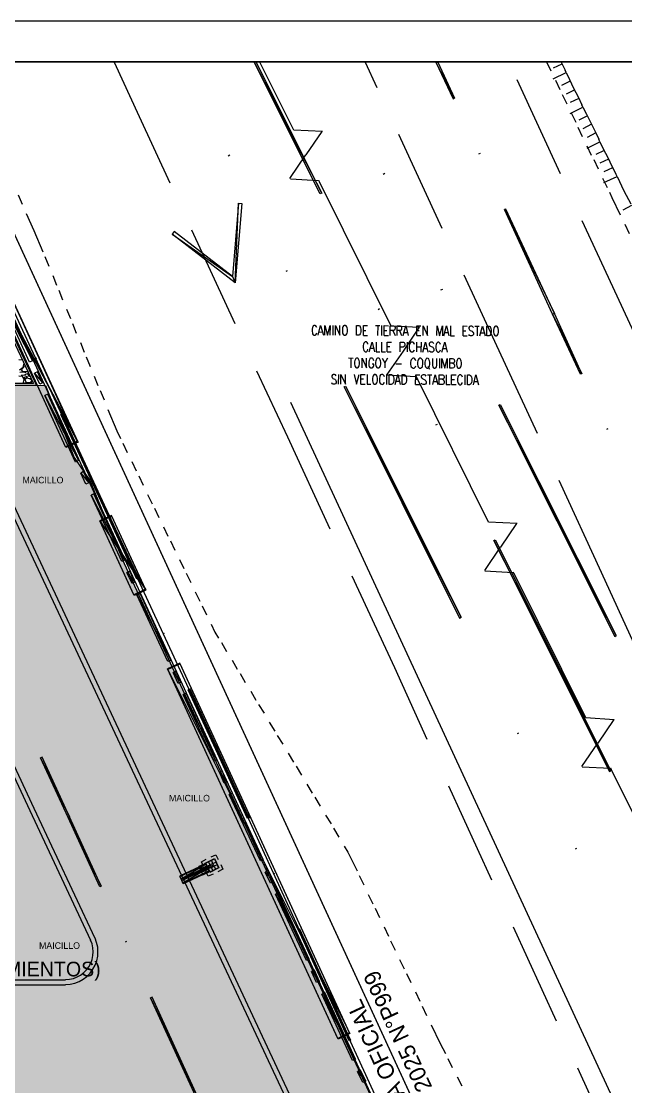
# Model space of a CAD drawing. Header units: metres. Extents: x 1 to 213, y 1 to 147.
# Drawn here: x 84.41 to 102.97, y 114.11 to 146.83 of the extents above; entities that cross this region are included whole.
import ezdxf

# ---------------------------------------------------------------- set-up
doc = ezdxf.new("R2010")
doc.units = ezdxf.units.M
for name, color, linetype in [('00-BASE-ARQUITECTURA', 8, 'Continuous'), ('00-BASE-MAICILLO-EXISTENTE', 33, 'Continuous'), ('00-BASE-TEXTO', 8, 'Continuous')]:
    doc.layers.add(name, color=color, linetype=linetype)

msp = doc.modelspace()

# ---------------------------------------------------------------- hatches: boundary and pattern name
at = {"layer": '00-BASE-MAICILLO-EXISTENTE'}
h = msp.add_hatch(dxfattribs=at)
h.set_pattern_fill('AR-SAND', scale=0.02)
h.paths.add_polyline_path([(52.211, 142.478), (53.049, 142.346), (60.193, 142.434), (60.59, 142.302), (66.719, 142.39), (76.156, 142.258), (76.2, 140.273), (75.935, 139.876), (74.216, 138.862), (73.466, 139.7), (73.157, 139.788), (72.628, 139.7), (71.217, 138.862), (70.776, 139.524), (70.247, 139.832), (69.718, 139.7), (68.351, 138.862), (67.91, 139.524), (67.381, 139.832), (66.763, 139.656), (65.484, 138.862), (65.264, 138.95), (64.691, 139.788), (64.161, 139.788), (63.765, 139.568), (62.618, 138.862), (62.265, 138.421), (62.309, 134.893), (62.706, 134.32), (80.301, 134.32), (82.109, 134.188), (82.506, 134.32), (82.77, 134.673), (82.462, 135.511), (82.594, 135.687), (85.152, 135.643), (86.034, 133.438), (86.519, 132.733), (87.577, 130.175), (98.469, 106.627), (96.705, 105.789), (96.308, 105.745), (95.956, 105.436), (93.31, 104.202), (92.913, 104.554), (92.781, 105.04), (91.943, 106.274), (90.708, 107.641), (89.032, 108.92), (87.489, 109.67), (87.709, 109.714), (87.974, 110.067), (87.974, 110.419), (87.621, 110.816), (87.092, 110.816), (86.827, 110.596), (86.739, 110.155), (86.96, 109.758), (86.651, 109.934), (84.578, 110.287), (71.746, 110.199), (69.894, 110.375), (67.292, 110.155), (64.823, 109.405), (63.279, 108.523), (60.81, 106.054), (59.708, 103.981), (59.223, 102.526), (59.002, 101.027), (59.002, 98.69), (58.87, 98.513), (52.123, 98.425), (51.991, 98.778), (51.991, 112.624), (52.123, 122.37), (52.079, 142.213), (52.211, 142.478)])

# ---------------------------------------------------------------- linework, layer by layer
at = {"layer": '00-BASE-ARQUITECTURA'}
for points in [[(1.266, 146.833), (1.266, 1.238), (208.615, 1.238), (208.615, 146.833)], [(207.366, 145.584), (2.515, 145.584), (2.515, 2.487), (207.366, 2.487)], [(207.366, 145.584), (207.366, 2.487), (2.515, 2.487), (2.515, 145.584)], [(90.346, 121.116), (90.484, 120.83), (90.198, 120.692), (90.061, 120.978)], [(90.346, 121.105), (90.473, 120.83), (90.198, 120.703), (90.071, 120.978)], [(90.198, 120.724), (90.082, 120.967), (89.87, 120.872), (89.987, 120.618)], [(90.336, 120.883), (90.293, 120.967), (90.209, 120.925), (90.251, 120.84)]]:
    msp.add_lwpolyline(points, close=True, dxfattribs=at)
for points in [[(132.733, 32.681), (129.96, 38.513), (126.753, 45.678), (123.451, 52.758), (120.043, 60.007), (116.752, 67.225), (113.566, 74.21), (110.402, 81.365), (106.962, 88.477), (103.628, 95.705), (100.348, 102.806), (97.046, 109.993), (93.786, 117.105), (90.42, 124.481), (87.14, 131.54), (83.753, 138.843), (80.652, 145.574)], [(87.267, 145.574), (88.029, 143.912), (88.971, 141.87)], [(91.627, 145.574), (91.563, 145.574), (93.638, 141.552), (91.627, 145.574)], [(91.563, 145.574), (93.638, 141.552), (93.595, 141.531), (91.563, 145.574)], [(93.659, 143.446), (92.781, 143.489), (91.743, 145.574)], [(94.971, 145.574), (95.331, 144.801)], [(97.67, 144.452), (97.712, 144.473), (97.141, 145.574), (97.67, 144.452)], [(97.712, 144.473), (97.141, 145.574), (97.204, 145.574), (97.712, 144.473)], [(100.686, 145.299), (100.549, 145.574)], [(101.014, 145.521), (100.75, 145.394)], [(100.75, 145.066), (101.141, 145.256), (101.11, 145.33)], [(100.993, 145.574), (101.11, 145.33)], [(99.628, 145.045), (100.961, 142.155)], [(100.961, 144.727), (100.824, 145.013)], [(101.268, 144.992), (101.004, 144.865)], [(101.141, 145.256), (101.247, 145.045)], [(101.247, 145.045), (101.374, 144.78)], [(101.406, 144.727), (101.141, 144.6)], [(101.374, 144.78), (101.512, 144.515)], [(101.173, 144.293), (101.036, 144.579)], [(101.533, 144.462), (101.268, 144.335)], [(101.512, 144.515), (101.628, 144.272)], [(101.268, 143.997), (101.66, 144.198), (101.628, 144.272)], [(101.448, 143.722), (101.311, 144.007)], [(101.66, 144.198), (101.766, 143.976)], [(101.798, 143.933), (101.533, 143.796)], [(101.925, 143.669), (101.66, 143.531)], [(101.766, 143.976), (101.903, 143.711)], [(101.903, 143.711), (102.03, 143.446)], [(93.162, 142.727), (93.648, 143.446)], [(95.998, 143.362), (97.331, 140.483)], [(101.649, 143.288), (101.512, 143.573)], [(102.052, 143.404), (101.787, 143.267)], [(102.03, 143.446), (102.147, 143.214)], [(101.787, 142.938), (102.179, 143.129), (102.147, 143.214)], [(102.179, 143.129), (102.284, 142.917)], [(90.77, 142.706), (90.812, 142.727)], [(92.664, 142.007), (93.151, 142.727)], [(98.506, 142.769), (98.453, 142.748)], [(101.925, 142.716), (101.787, 143.002)], [(102.316, 142.864), (102.052, 142.737)], [(102.284, 142.917), (102.422, 142.653)], [(52.141, 142.42), (79.34, 142.219), (82.927, 140.43), (98.485, 106.616)], [(102.136, 142.293), (101.999, 142.579)], [(102.443, 142.6), (102.179, 142.473)], [(102.422, 142.653), (102.549, 142.388)], [(102.549, 142.388), (102.665, 142.145)], [(76.196, 142.028), (79.34, 142.007), (82.737, 140.197), (84.885, 135.647), (82.451, 135.647)], [(95.522, 142.134), (95.575, 142.166)], [(102.57, 142.335), (102.306, 142.208)], [(102.306, 141.88), (102.708, 142.071), (102.665, 142.145)], [(102.708, 142.071), (102.919, 141.626), (103.131, 141.224)], [(76.26, 141.965), (79.329, 141.944), (82.695, 140.155), (84.79, 135.71), (82.451, 135.71), (82.451, 135.647)], [(92.675, 141.997), (93.543, 141.944)], [(93.574, 141.901), (93.553, 141.944)], [(96.643, 137.425), (95.776, 137.467), (93.574, 141.901)], [(102.411, 141.721), (102.274, 142.007)], [(84.314, 141.499), (84.441, 141.213)], [(102.814, 140.875), (102.56, 141.414), (102.485, 141.573)], [(90.897, 138.991), (90.981, 138.8), (91.087, 141.245), (90.897, 138.991)], [(90.981, 138.8), (91.087, 141.245), (91.182, 141.235), (90.981, 138.8)], [(99.289, 141.065), (99.247, 141.055), (100.782, 137.858), (99.289, 141.065)], [(99.247, 141.055), (100.782, 137.858), (100.729, 137.837), (99.247, 141.055)], [(103.152, 141.171), (102.888, 141.033)], [(84.568, 140.928), (84.801, 140.409), (85.076, 139.753)], [(101.628, 140.716), (102.57, 138.684), (103.882, 135.858)], [(83.107, 140.515), (82.748, 140.346), (86.134, 133.932), (83.107, 140.515)], [(83.118, 140.494), (82.758, 140.324), (86.155, 133.911), (83.118, 140.494)], [(84.028, 140.663), (126.446, 48.45)], [(84.039, 140.642), (126.457, 48.429)], [(89.637, 140.43), (90.971, 137.552)], [(103.089, 140.303), (102.951, 140.589)], [(82.748, 140.346), (86.134, 133.932), (85.774, 133.763), (82.748, 140.346)], [(82.758, 140.324), (86.155, 133.911), (85.785, 133.742), (82.758, 140.324)], [(89.108, 140.377), (89.045, 140.293), (90.897, 138.991), (89.108, 140.377)], [(89.045, 140.293), (90.897, 138.991), (90.981, 138.8), (89.045, 140.293)], [(85.139, 139.605), (85.256, 139.308)], [(92.548, 139.16), (92.59, 139.181)], [(85.383, 139.023), (85.499, 138.726)], [(97.998, 139.044), (98.94, 137.012), (100.252, 134.186)], [(83.806, 138.451), (83.721, 138.409), (84.758, 136.409), (83.806, 138.451)], [(85.563, 138.578), (85.679, 138.282)], [(97.3, 138.589), (97.353, 138.61)], [(83.721, 138.409), (84.758, 136.409), (84.663, 136.366), (83.721, 138.409)], [(85.806, 137.996), (85.923, 137.7)], [(95.373, 137.985), (95.416, 138.007)], [(100.782, 137.858), (100.729, 137.837)], [(100.782, 137.858), (100.729, 137.837), (101.628, 136.006), (100.782, 137.858)], [(100.729, 137.837), (101.628, 136.006), (101.586, 135.996), (100.729, 137.837)], [(85.986, 137.552), (86.102, 137.255)], [(93.49, 137.425), (93.479, 137.446), (93.458, 137.477), (93.437, 137.488), (93.394, 137.488), (93.373, 137.477), (93.363, 137.446), (93.352, 137.425), (93.341, 137.382), (93.341, 137.308), (93.352, 137.266), (93.352, 137.234), (93.373, 137.202), (93.394, 137.192), (93.437, 137.192), (93.458, 137.202), (93.479, 137.234), (93.49, 137.266)], [(93.532, 137.192), (93.606, 137.488), (93.691, 137.192)], [(93.733, 137.192), (93.733, 137.488), (93.818, 137.192), (93.902, 137.488), (93.892, 137.192)], [(93.976, 137.488), (93.976, 137.192)], [(94.061, 137.192), (94.061, 137.488), (94.199, 137.192), (94.199, 137.488)], [(94.326, 137.488), (94.305, 137.477), (94.283, 137.446), (94.273, 137.414), (94.273, 137.372), (94.273, 137.308), (94.273, 137.255), (94.283, 137.234), (94.305, 137.202), (94.326, 137.192), (94.368, 137.192), (94.389, 137.202), (94.41, 137.234), (94.421, 137.255), (94.432, 137.298), (94.432, 137.372), (94.421, 137.414), (94.41, 137.446), (94.389, 137.477), (94.368, 137.488), (94.326, 137.488)], [(94.707, 137.192), (94.707, 137.488), (94.781, 137.488), (94.813, 137.477), (94.823, 137.446), (94.834, 137.414), (94.844, 137.372), (94.844, 137.298), (94.834, 137.255), (94.823, 137.234), (94.802, 137.202), (94.781, 137.192), (94.707, 137.192)], [(94.918, 137.181), (94.918, 137.488), (95.045, 137.488)], [(95.289, 137.488), (95.426, 137.488)], [(95.363, 137.488), (95.352, 137.181)], [(95.479, 137.488), (95.479, 137.181)], [(95.553, 137.181), (95.553, 137.488), (95.691, 137.477)], [(95.744, 137.181), (95.744, 137.477), (95.839, 137.477), (95.871, 137.467), (95.881, 137.456), (95.892, 137.425), (95.892, 137.393), (95.881, 137.372), (95.871, 137.35), (95.839, 137.34), (95.744, 137.34)], [(95.956, 137.181), (95.956, 137.477), (96.051, 137.477), (96.083, 137.467), (96.093, 137.456), (96.093, 137.425), (96.093, 137.393), (96.093, 137.372), (96.083, 137.35), (96.051, 137.34), (95.956, 137.34)], [(96.135, 137.181), (96.22, 137.477), (96.294, 137.181)], [(96.559, 137.181), (96.559, 137.477), (96.686, 137.477)], [(96.749, 137.181), (96.749, 137.477), (96.887, 137.181), (96.887, 137.477)], [(97.173, 137.181), (97.183, 137.477), (97.257, 137.171), (97.342, 137.477), (97.342, 137.171)], [(97.384, 137.171), (97.469, 137.477), (97.543, 137.171)], [(97.596, 137.477), (97.596, 137.171), (97.712, 137.171)], [(97.977, 137.171), (97.977, 137.477), (98.104, 137.467)], [(98.294, 137.425), (98.273, 137.456), (98.252, 137.467), (98.21, 137.467), (98.178, 137.456), (98.157, 137.425), (98.157, 137.403), (98.167, 137.372), (98.178, 137.361), (98.199, 137.34), (98.263, 137.319), (98.273, 137.298), (98.284, 137.287), (98.294, 137.255), (98.294, 137.213), (98.273, 137.181), (98.252, 137.171), (98.21, 137.171), (98.178, 137.181), (98.157, 137.213)], [(98.337, 137.467), (98.474, 137.467)], [(98.411, 137.467), (98.411, 137.171)], [(98.496, 137.171), (98.58, 137.467), (98.654, 137.171)], [(98.707, 137.171), (98.707, 137.467), (98.781, 137.467), (98.813, 137.456), (98.824, 137.425), (98.834, 137.393), (98.845, 137.35), (98.845, 137.287), (98.834, 137.245), (98.824, 137.213), (98.802, 137.181), (98.781, 137.171), (98.707, 137.171)], [(98.972, 137.467), (98.951, 137.456), (98.929, 137.425), (98.919, 137.393), (98.908, 137.35), (98.908, 137.287), (98.919, 137.245), (98.929, 137.213), (98.951, 137.181), (98.972, 137.171), (99.004, 137.171), (99.025, 137.181), (99.046, 137.213), (99.056, 137.234), (99.067, 137.287), (99.067, 137.35), (99.056, 137.393), (99.046, 137.425), (99.025, 137.456), (99.004, 137.467), (98.972, 137.467)], [(93.553, 137.298), (93.659, 137.287)], [(94.918, 137.34), (94.992, 137.34)], [(94.918, 137.181), (95.045, 137.181)], [(95.553, 137.34), (95.638, 137.34)], [(95.553, 137.181), (95.691, 137.181)], [(95.649, 135.985), (96.146, 136.705), (96.643, 137.435)], [(95.818, 137.34), (95.892, 137.181)], [(96.03, 137.34), (96.093, 137.181)], [(96.167, 137.276), (96.262, 137.276)], [(96.559, 137.34), (96.633, 137.34)], [(96.559, 137.181), (96.686, 137.181)], [(97.416, 137.276), (97.522, 137.276)], [(97.977, 137.329), (98.062, 137.329)], [(97.977, 137.171), (98.104, 137.171)], [(98.527, 137.266), (98.623, 137.266)], [(86.229, 136.969), (86.346, 136.673)], [(95.056, 136.917), (95.056, 136.938), (95.035, 136.969), (95.014, 136.991), (94.971, 136.991), (94.95, 136.969), (94.929, 136.948), (94.918, 136.917), (94.908, 136.874), (94.908, 136.8), (94.918, 136.758), (94.929, 136.726), (94.95, 136.705), (94.971, 136.684), (95.014, 136.684), (95.035, 136.705), (95.045, 136.726), (95.056, 136.758)], [(95.098, 136.684), (95.183, 136.98), (95.257, 136.684)], [(95.13, 136.79), (95.225, 136.79)], [(95.31, 136.98), (95.31, 136.684), (95.426, 136.684)], [(95.479, 136.98), (95.479, 136.684), (95.596, 136.684)], [(95.649, 136.684), (95.649, 136.98), (95.786, 136.98)], [(95.649, 136.842), (95.733, 136.842)], [(96.051, 136.684), (96.051, 136.98), (96.146, 136.98), (96.167, 136.969), (96.178, 136.948), (96.188, 136.927), (96.188, 136.885), (96.178, 136.853), (96.167, 136.842), (96.135, 136.821), (96.051, 136.821)], [(96.262, 136.98), (96.262, 136.684)], [(96.485, 136.906), (96.474, 136.938), (96.453, 136.969), (96.432, 136.98), (96.389, 136.98), (96.368, 136.969), (96.347, 136.938), (96.337, 136.906), (96.326, 136.864), (96.326, 136.79), (96.337, 136.747), (96.347, 136.726), (96.368, 136.694), (96.389, 136.684), (96.432, 136.684), (96.453, 136.694), (96.474, 136.726), (96.485, 136.747)], [(96.548, 136.98), (96.548, 136.684)], [(96.548, 136.832), (96.686, 136.832)], [(96.696, 136.98), (96.686, 136.673)], [(96.739, 136.673), (96.823, 136.98), (96.897, 136.673)], [(97.077, 136.938), (97.056, 136.959), (97.035, 136.98), (96.993, 136.98), (96.961, 136.959), (96.94, 136.938), (96.94, 136.906), (96.95, 136.874), (96.961, 136.864), (96.982, 136.853), (97.046, 136.821), (97.056, 136.8), (97.067, 136.79), (97.077, 136.758), (97.077, 136.715), (97.056, 136.694), (97.035, 136.673), (96.993, 136.673), (96.961, 136.694), (96.94, 136.715)], [(97.289, 136.906), (97.278, 136.938), (97.257, 136.959), (97.236, 136.98), (97.204, 136.98), (97.183, 136.959), (97.162, 136.938), (97.151, 136.906), (97.141, 136.864), (97.141, 136.79), (97.151, 136.747), (97.162, 136.715), (97.183, 136.694), (97.204, 136.673), (97.236, 136.673), (97.257, 136.694), (97.278, 136.715), (97.289, 136.747)], [(97.331, 136.673), (97.416, 136.98), (97.49, 136.673)], [(84.885, 136.483), (84.832, 136.461)], [(86.409, 136.525), (86.526, 136.229)], [(94.463, 136.493), (94.601, 136.483)], [(94.537, 136.483), (94.537, 136.186)], [(94.707, 136.483), (94.686, 136.472), (94.664, 136.44), (94.654, 136.419), (94.643, 136.377), (94.643, 136.303), (94.654, 136.26), (94.664, 136.229), (94.686, 136.197), (94.707, 136.186), (94.738, 136.186), (94.76, 136.197), (94.781, 136.229), (94.791, 136.26), (94.802, 136.303), (94.802, 136.377), (94.791, 136.419), (94.781, 136.44), (94.76, 136.472), (94.749, 136.483), (94.707, 136.483)], [(94.876, 136.186), (94.876, 136.483), (95.014, 136.186), (95.014, 136.483)], [(95.236, 136.409), (95.225, 136.44), (95.204, 136.472), (95.183, 136.483), (95.141, 136.483), (95.119, 136.472), (95.109, 136.44), (95.098, 136.419), (95.088, 136.366), (95.088, 136.303), (95.088, 136.26), (95.098, 136.229), (95.119, 136.197), (95.141, 136.186), (95.183, 136.186), (95.204, 136.197), (95.225, 136.229), (95.236, 136.26), (95.236, 136.303), (95.183, 136.303)], [(95.352, 136.483), (95.331, 136.472), (95.31, 136.44), (95.299, 136.409), (95.289, 136.366), (95.289, 136.303), (95.299, 136.26), (95.31, 136.229), (95.331, 136.197), (95.352, 136.186), (95.395, 136.186), (95.416, 136.197), (95.437, 136.229), (95.448, 136.26), (95.458, 136.303), (95.458, 136.366), (95.448, 136.409), (95.437, 136.44), (95.416, 136.472), (95.395, 136.483), (95.352, 136.483)], [(95.49, 136.483), (95.575, 136.345), (95.575, 136.186)], [(95.659, 136.483), (95.575, 136.345)], [(95.649, 136.684), (95.776, 136.684)], [(96.527, 136.409), (96.516, 136.44), (96.495, 136.461), (96.474, 136.483), (96.432, 136.483), (96.411, 136.461), (96.389, 136.44), (96.379, 136.409), (96.368, 136.366), (96.368, 136.292), (96.379, 136.25), (96.389, 136.218), (96.411, 136.197), (96.432, 136.176), (96.474, 136.176), (96.495, 136.197), (96.516, 136.218), (96.527, 136.25)], [(96.643, 136.483), (96.622, 136.461), (96.601, 136.44), (96.591, 136.409), (96.58, 136.366), (96.58, 136.292), (96.591, 136.25), (96.601, 136.218), (96.622, 136.197), (96.643, 136.176), (96.686, 136.176), (96.707, 136.197), (96.728, 136.218), (96.728, 136.25), (96.739, 136.292), (96.739, 136.366), (96.739, 136.409), (96.728, 136.44), (96.707, 136.461), (96.686, 136.483), (96.643, 136.483)], [(96.77, 136.779), (96.866, 136.779)], [(96.866, 136.483), (96.845, 136.461), (96.823, 136.43), (96.813, 136.409), (96.802, 136.366), (96.802, 136.292), (96.813, 136.25), (96.823, 136.218), (96.845, 136.197), (96.866, 136.176), (96.897, 136.176), (96.919, 136.186), (96.94, 136.218), (96.95, 136.25), (96.961, 136.292), (96.961, 136.366), (96.95, 136.409), (96.94, 136.43), (96.929, 136.461), (96.908, 136.472), (96.866, 136.483)], [(97.035, 136.472), (97.035, 136.26), (97.046, 136.218), (97.067, 136.186), (97.088, 136.176), (97.109, 136.176), (97.141, 136.186), (97.162, 136.218), (97.173, 136.26), (97.173, 136.472)], [(97.257, 136.472), (97.257, 136.176)], [(97.331, 136.176), (97.331, 136.472), (97.416, 136.176), (97.49, 136.472), (97.49, 136.176)], [(97.363, 136.779), (97.458, 136.779)], [(97.659, 136.334), (97.691, 136.313), (97.702, 136.303), (97.712, 136.271), (97.712, 136.229), (97.702, 136.207), (97.691, 136.186), (97.659, 136.176), (97.575, 136.176), (97.575, 136.472), (97.659, 136.472), (97.691, 136.461), (97.702, 136.44), (97.712, 136.419), (97.712, 136.387), (97.702, 136.356), (97.691, 136.345), (97.659, 136.334), (97.575, 136.334)], [(97.839, 136.472), (97.818, 136.461), (97.797, 136.43), (97.786, 136.398), (97.776, 136.356), (97.776, 136.292), (97.786, 136.25), (97.797, 136.218), (97.808, 136.186), (97.829, 136.176), (97.871, 136.176), (97.892, 136.186), (97.913, 136.218), (97.924, 136.239), (97.935, 136.292), (97.935, 136.356), (97.924, 136.398), (97.913, 136.43), (97.892, 136.461), (97.871, 136.472), (97.839, 136.472)], [(84.451, 136.43), (84.335, 136.44)], [(84.356, 136.123), (84.473, 136.207)], [(84.42, 136.133), (84.515, 136.239)], [(84.462, 136.08), (84.42, 136.133)], [(84.473, 136.207), (84.504, 136.324)], [(95.913, 136.313), (96.093, 136.313)], [(96.897, 136.239), (96.95, 136.144)], [(84.451, 135.922), (84.335, 135.932)], [(84.473, 136.059), (84.367, 136.049)], [(84.526, 135.964), (84.409, 135.953)], [(84.504, 135.826), (84.451, 135.922)], [(84.589, 136.07), (84.462, 136.08)], [(84.568, 136.038), (84.473, 136.059)], [(84.473, 135.71), (84.504, 135.826)], [(84.504, 135.911), (84.526, 135.858)], [(84.578, 136.006), (84.526, 135.964)], [(84.526, 135.858), (84.6, 135.911)], [(84.578, 135.869), (84.526, 135.816)], [(84.526, 135.816), (84.568, 135.752)], [(84.6, 135.911), (84.536, 135.932)], [(84.674, 135.848), (84.578, 135.869)], [(84.6, 136.006), (84.631, 135.943)], [(84.61, 136.006), (84.631, 136.059)], [(84.631, 135.943), (84.695, 135.922)], [(84.716, 135.816), (84.674, 135.848)], [(84.727, 135.826), (84.716, 135.721)], [(84.907, 136.07), (84.822, 136.028), (85.065, 135.731), (84.907, 136.07)], [(84.822, 136.028), (85.065, 135.731), (84.981, 135.689), (84.822, 136.028)], [(86.653, 135.932), (86.769, 135.647)], [(91.638, 136.102), (92.59, 134.07), (93.892, 131.244)], [(94.082, 135.943), (94.061, 135.975), (94.029, 135.985), (93.987, 135.985), (93.966, 135.975), (93.945, 135.943), (93.945, 135.922), (93.955, 135.89), (93.966, 135.879), (93.976, 135.858), (94.04, 135.837), (94.061, 135.816), (94.072, 135.805), (94.082, 135.774), (94.082, 135.731), (94.061, 135.699), (94.029, 135.689), (93.987, 135.689), (93.955, 135.699), (93.945, 135.731)], [(94.156, 135.985), (94.146, 135.689)], [(94.23, 135.689), (94.23, 135.985), (94.368, 135.689), (94.368, 135.985)], [(94.633, 135.985), (94.707, 135.689), (94.791, 135.985)], [(94.844, 135.689), (94.844, 135.985), (94.971, 135.985)], [(94.844, 135.848), (94.918, 135.848)], [(95.035, 135.985), (95.035, 135.689), (95.151, 135.689)], [(95.246, 135.985), (95.236, 135.975), (95.215, 135.943), (95.204, 135.911), (95.194, 135.869), (95.194, 135.795), (95.204, 135.752), (95.215, 135.731), (95.225, 135.699), (95.246, 135.689), (95.289, 135.689), (95.31, 135.699), (95.331, 135.731), (95.342, 135.752), (95.352, 135.795), (95.352, 135.869), (95.342, 135.911), (95.331, 135.943), (95.31, 135.975), (95.289, 135.985), (95.246, 135.985)], [(95.564, 135.911), (95.553, 135.943), (95.532, 135.964), (95.511, 135.985), (95.469, 135.985), (95.448, 135.975), (95.426, 135.943), (95.426, 135.911), (95.416, 135.869), (95.416, 135.795), (95.416, 135.752), (95.426, 135.731), (95.448, 135.699), (95.469, 135.689), (95.511, 135.678), (95.532, 135.699), (95.553, 135.731), (95.564, 135.752)], [(95.627, 135.985), (95.627, 135.678)], [(95.659, 135.975), (96.527, 135.922)], [(95.712, 135.678), (95.712, 135.985), (95.786, 135.985), (95.807, 135.964), (95.829, 135.943), (95.839, 135.911), (95.85, 135.869), (95.85, 135.795), (95.839, 135.752), (95.829, 135.721), (95.807, 135.699), (95.776, 135.678), (95.712, 135.678)], [(95.892, 135.678), (95.977, 135.985), (96.051, 135.678)], [(96.104, 135.678), (96.104, 135.985), (96.167, 135.985), (96.199, 135.964), (96.22, 135.932), (96.231, 135.911), (96.241, 135.869), (96.241, 135.795), (96.231, 135.752), (96.22, 135.721), (96.199, 135.699), (96.167, 135.678), (96.104, 135.678)], [(96.516, 135.678), (96.527, 135.975), (96.654, 135.975)], [(96.516, 135.837), (96.601, 135.837)], [(96.559, 135.89), (96.538, 135.932)], [(99.639, 131.403), (98.76, 131.445), (96.559, 135.89)], [(96.845, 135.932), (96.823, 135.964), (96.792, 135.975), (96.749, 135.975), (96.718, 135.964), (96.696, 135.932), (96.696, 135.911), (96.707, 135.879), (96.718, 135.869), (96.739, 135.848), (96.802, 135.816), (96.823, 135.805), (96.834, 135.795), (96.845, 135.763), (96.845, 135.721), (96.823, 135.689), (96.792, 135.678), (96.749, 135.678), (96.718, 135.689), (96.696, 135.721)], [(96.887, 135.975), (97.024, 135.975)], [(96.95, 135.975), (96.95, 135.678)], [(97.046, 135.678), (97.12, 135.975), (97.204, 135.678)], [(97.342, 135.837), (97.374, 135.816), (97.384, 135.805), (97.395, 135.774), (97.395, 135.731), (97.384, 135.699), (97.374, 135.689), (97.342, 135.678), (97.247, 135.678), (97.247, 135.975), (97.342, 135.975), (97.374, 135.964), (97.384, 135.943), (97.395, 135.922), (97.395, 135.89), (97.384, 135.858), (97.374, 135.848), (97.342, 135.837), (97.247, 135.837)], [(97.458, 135.975), (97.458, 135.678), (97.585, 135.678)], [(97.628, 135.678), (97.628, 135.975), (97.765, 135.975)], [(97.628, 135.826), (97.712, 135.826)], [(97.966, 135.901), (97.956, 135.932), (97.935, 135.953), (97.913, 135.975), (97.871, 135.975), (97.85, 135.953), (97.829, 135.932), (97.818, 135.901), (97.808, 135.858), (97.808, 135.784), (97.818, 135.742), (97.829, 135.721), (97.85, 135.689), (97.871, 135.668), (97.913, 135.668), (97.935, 135.689), (97.956, 135.721), (97.956, 135.742)], [(98.03, 135.975), (98.03, 135.668)], [(98.115, 135.668), (98.115, 135.975), (98.178, 135.975), (98.21, 135.953), (98.231, 135.932), (98.242, 135.901), (98.252, 135.858), (98.252, 135.784), (98.242, 135.742), (98.231, 135.71), (98.21, 135.689), (98.178, 135.668), (98.115, 135.668)], [(98.294, 135.668), (98.369, 135.975), (98.453, 135.668)], [(110.857, 74.623), (103.47, 90.403), (103.48, 90.403), (82.356, 135.498)], [(102.909, 91.959), (82.451, 135.647)], [(84.515, 135.731), (84.642, 135.731)], [(84.568, 135.752), (84.695, 135.742)], [(84.695, 135.742), (84.716, 135.784)], [(86.833, 135.498), (86.96, 135.202)], [(97.924, 128.535), (94.326, 135.604), (94.368, 135.625), (97.924, 128.535)], [(97.871, 128.503), (97.924, 128.535), (94.326, 135.604), (97.871, 128.503)], [(94.844, 135.689), (94.971, 135.689)], [(95.924, 135.784), (96.019, 135.784)], [(96.516, 135.678), (96.654, 135.678)], [(97.067, 135.774), (97.173, 135.774)], [(97.628, 135.678), (97.765, 135.678)], [(98.326, 135.774), (98.421, 135.774)], [(85.224, 135.382), (85.139, 135.34), (86.166, 133.339), (85.224, 135.382)], [(85.139, 135.34), (86.166, 133.339), (86.081, 133.297), (85.139, 135.34)], [(87.076, 134.906), (87.351, 134.25), (87.457, 134.017)], [(106.02, 106.32), (92.685, 135.128)], [(102.676, 127.963), (99.078, 135.043), (99.12, 135.064), (102.676, 127.963)], [(102.634, 127.942), (102.676, 127.963), (99.078, 135.043), (102.634, 127.942)], [(85.669, 134.779), (85.626, 134.758), (87.161, 131.551), (85.669, 134.779)], [(85.626, 134.758), (87.161, 131.551), (87.118, 131.53), (85.626, 134.758)], [(97.141, 134.44), (97.194, 134.461)], [(102.422, 134.313), (102.38, 134.292)], [(87.531, 133.879), (87.669, 133.593)], [(87.806, 133.308), (87.944, 133.022)], [(86.325, 133.001), (86.24, 132.958), (86.483, 132.662), (86.325, 133.001)], [(86.24, 132.958), (86.483, 132.662), (86.399, 132.62), (86.24, 132.958)], [(88.018, 132.874), (88.156, 132.588)], [(100.919, 132.736), (102.221, 129.91), (103.226, 127.72)], [(86.642, 132.323), (86.558, 132.281), (87.584, 130.281), (86.642, 132.323)], [(86.558, 132.281), (87.584, 130.281), (87.499, 130.238), (86.558, 132.281)], [(88.293, 132.302), (88.431, 132.016)], [(88.505, 131.879), (88.642, 131.593)], [(87.182, 131.657), (86.822, 131.487), (88.23, 129.392), (87.182, 131.657)], [(87.193, 131.635), (86.833, 131.466), (88.24, 129.36), (87.193, 131.635)], [(87.161, 131.551), (87.118, 131.53)], [(87.161, 131.551), (87.118, 131.53), (88.018, 129.72), (87.161, 131.551)], [(86.822, 131.487), (88.23, 129.392), (87.87, 129.222), (86.822, 131.487)], [(86.833, 131.466), (88.24, 129.36), (87.88, 129.201), (86.833, 131.466)], [(87.118, 131.53), (88.018, 129.72), (87.965, 129.699), (87.118, 131.53)], [(88.78, 131.307), (88.918, 131.022)], [(99.141, 130.683), (99.628, 131.413)], [(102.517, 123.814), (98.919, 130.884), (98.961, 130.905), (102.517, 123.814)], [(88.992, 130.873), (89.129, 130.588)], [(98.644, 129.963), (99.131, 130.683)], [(102.475, 123.793), (102.517, 123.814), (98.919, 130.884), (102.475, 123.793)], [(89.267, 130.302), (89.404, 130.027)], [(87.743, 129.942), (87.658, 129.9), (87.902, 129.603), (87.743, 129.942)], [(98.644, 129.953), (99.522, 129.9)], [(87.658, 129.9), (87.902, 129.603), (87.817, 129.561), (87.658, 129.9)], [(89.479, 129.879), (89.616, 129.593)], [(94.559, 129.805), (95.871, 126.989), (96.866, 124.788)], [(99.543, 129.868), (99.522, 129.91)], [(102.623, 125.381), (101.745, 125.434), (99.543, 129.868)], [(89.754, 129.307), (89.891, 129.021)], [(88.06, 129.254), (87.965, 129.212), (89.002, 127.212), (88.06, 129.254)], [(87.965, 129.212), (89.002, 127.212), (88.918, 127.169), (87.965, 129.212)], [(89.965, 128.884), (90.103, 128.598)], [(90.241, 128.312), (90.357, 128.069), (90.473, 127.889)], [(88.801, 128.027), (88.759, 128.005)], [(90.558, 127.751), (90.717, 127.476)], [(84.811, 122.65), (82.779, 127)], [(89.277, 127.116), (88.907, 126.947), (94.495, 115.76), (89.277, 127.116)], [(89.288, 127.095), (88.918, 126.926), (94.506, 115.739), (89.288, 127.095)], [(90.886, 127.212), (91.045, 126.936)], [(84.684, 122.587), (82.652, 126.936)], [(88.907, 126.947), (94.495, 115.76), (94.135, 115.591), (88.907, 126.947)], [(88.918, 126.926), (94.506, 115.739), (94.146, 115.57), (88.918, 126.926)], [(89.161, 126.873), (89.076, 126.831), (89.32, 126.534), (89.161, 126.873)], [(89.076, 126.831), (89.32, 126.534), (89.235, 126.492), (89.076, 126.831)], [(91.13, 126.799), (91.288, 126.524)], [(89.595, 126.323), (89.542, 126.301), (90.442, 124.492), (89.595, 126.323)], [(89.479, 126.196), (89.383, 126.153), (90.42, 124.153), (89.479, 126.196)], [(89.383, 126.153), (90.42, 124.153), (90.336, 124.111), (89.383, 126.153)], [(89.542, 126.301), (90.442, 124.492), (90.389, 124.471), (89.542, 126.301)], [(91.458, 126.259), (91.616, 125.984)], [(91.701, 125.846), (91.87, 125.582)], [(102.126, 124.661), (102.623, 125.391)], [(92.029, 125.307), (92.198, 125.031)], [(92.273, 124.894), (92.442, 124.629)], [(99.649, 124.957), (99.691, 124.979)], [(90.442, 124.492), (90.389, 124.471)], [(90.442, 124.492), (90.389, 124.471), (91.415, 122.364), (90.442, 124.492)], [(90.389, 124.471), (91.415, 122.364), (91.362, 122.343), (90.389, 124.471)], [(92.611, 124.354), (92.77, 124.079)], [(101.628, 123.941), (102.115, 124.661)], [(85.055, 124.227), (85.002, 124.206), (85.891, 122.396), (85.055, 124.227)], [(85.002, 124.206), (85.891, 122.396), (85.848, 122.375), (85.002, 124.206)], [(90.579, 123.814), (90.495, 123.772), (90.738, 123.476), (90.579, 123.814)], [(90.495, 123.772), (90.738, 123.476), (90.643, 123.433), (90.495, 123.772)], [(92.855, 123.952), (93.013, 123.677)], [(101.639, 123.931), (102.507, 123.888)], [(102.538, 123.846), (102.517, 123.888)], [(105.608, 119.359), (104.74, 119.412), (102.538, 123.846)], [(93.183, 123.402), (93.341, 123.126)], [(90.897, 123.126), (90.801, 123.084), (91.839, 121.084), (90.897, 123.126)], [(90.801, 123.084), (91.839, 121.084), (91.754, 121.042), (90.801, 123.084)], [(97.532, 123.349), (98.855, 120.459)], [(93.426, 122.999), (93.595, 122.724)], [(86.547, 118.597), (84.684, 122.587)], [(86.685, 118.66), (84.811, 122.65)], [(85.891, 122.396), (85.848, 122.375)], [(85.891, 122.396), (85.848, 122.375), (86.864, 120.269), (85.891, 122.396)], [(93.754, 122.449), (93.924, 122.185)], [(85.848, 122.375), (86.864, 120.269), (86.822, 120.248), (85.848, 122.375)], [(93.998, 122.047), (94.167, 121.772)], [(94.326, 121.497), (94.442, 121.317), (94.728, 120.735)], [(101.427, 121.412), (101.469, 121.433)], [(89.944, 121.02), (90.092, 121.094)], [(90.241, 121.169), (90.389, 121.232), (90.463, 121.084)], [(89.288, 120.586), (90.092, 120.957), (89.277, 120.565), (89.288, 120.586)], [(90.092, 120.957), (89.277, 120.565), (90.092, 120.946), (90.092, 120.957)], [(89.277, 120.565), (90.092, 120.946), (89.32, 120.481), (89.277, 120.565)], [(89.881, 120.862), (89.288, 120.586), (89.277, 120.565), (89.373, 120.364), (89.394, 120.354), (89.987, 120.629)], [(89.288, 120.586), (89.288, 120.586), (90.092, 120.957), (89.288, 120.586), (90.092, 120.957), (89.881, 120.862), (89.288, 120.586)], [(90.092, 120.946), (89.32, 120.481), (90.135, 120.872), (90.092, 120.946)], [(89.32, 120.481), (90.219, 120.904), (89.341, 120.438), (89.32, 120.481)], [(89.32, 120.481), (90.135, 120.872), (89.32, 120.481)], [(90.135, 120.872), (89.32, 120.481), (90.135, 120.872)], [(90.219, 120.904), (89.341, 120.438), (90.241, 120.862), (90.219, 120.904)], [(89.341, 120.438), (90.156, 120.819), (89.373, 120.364), (89.341, 120.438)], [(90.156, 120.819), (89.373, 120.364), (90.188, 120.745), (90.156, 120.819)], [(90.082, 120.967), (89.87, 120.872), (90.082, 120.967)], [(89.87, 120.872), (90.082, 120.967), (89.881, 120.862), (89.87, 120.872)], [(90.082, 120.967), (89.881, 120.862), (90.092, 120.957), (90.082, 120.967)], [(89.967, 120.835), (89.956, 120.828), (89.946, 120.819), (89.94, 120.808), (89.935, 120.796), (89.934, 120.783), (89.935, 120.77), (89.939, 120.758), (89.946, 120.746), (89.955, 120.737), (89.966, 120.73), (89.978, 120.726), (89.991, 120.724), (90.004, 120.725), (90.016, 120.73)], [(90.008, 120.872), (89.944, 121.02)], [(89.972, 120.825), (89.962, 120.82), (89.955, 120.812), (89.949, 120.803), (89.946, 120.793), (89.944, 120.783), (89.945, 120.772), (89.949, 120.762), (89.954, 120.753), (89.962, 120.745), (89.971, 120.739), (89.981, 120.736), (89.991, 120.735), (90.002, 120.736), (90.012, 120.739)], [(90.016, 120.793), (90.013, 120.799), (90.008, 120.803), (90.003, 120.806), (89.998, 120.808), (89.992, 120.809), (89.986, 120.808), (89.981, 120.806), (89.975, 120.803), (89.971, 120.799), (89.968, 120.794), (89.966, 120.788), (89.965, 120.783), (89.966, 120.777), (89.968, 120.771), (89.971, 120.766), (89.975, 120.762), (89.98, 120.758), (89.986, 120.757), (89.991, 120.756), (89.997, 120.756), (90.003, 120.758), (90.008, 120.761), (90.012, 120.766), (90.016, 120.771), (90.018, 120.776), (90.018, 120.782), (90.018, 120.788), (90.016, 120.793)], [(89.976, 120.83), (90.114, 120.893)], [(89.987, 120.819), (90.114, 120.872)], [(90.145, 120.798), (90.018, 120.735)], [(90.166, 120.788), (90.029, 120.724)], [(90.166, 120.788), (90.145, 120.798), (90.114, 120.872), (90.114, 120.893), (90.082, 120.967)], [(90.114, 120.883), (90.209, 120.925), (90.166, 121.02)], [(90.219, 120.904), (90.135, 120.872), (90.219, 120.904)], [(90.219, 120.904), (90.135, 120.872)], [(90.241, 120.862), (90.156, 120.819)], [(90.293, 120.745), (90.251, 120.84), (90.156, 120.798)], [(90.166, 120.788), (90.198, 120.713)], [(90.293, 120.967), (90.251, 121.063)], [(90.293, 120.915), (90.251, 120.893)], [(90.262, 120.925), (90.283, 120.883)], [(90.293, 120.967), (90.389, 121.01)], [(90.431, 120.925), (90.336, 120.883), (90.378, 120.788)], [(90.537, 120.936), (90.6, 120.788), (90.452, 120.713)], [(89.373, 120.364), (90.188, 120.745), (89.394, 120.354), (89.373, 120.364)], [(90.188, 120.745), (89.394, 120.354), (90.198, 120.735), (90.188, 120.745)], [(89.987, 120.629), (89.394, 120.354), (89.987, 120.629)], [(90.198, 120.735), (89.987, 120.629), (90.198, 120.735)], [(89.987, 120.629), (89.987, 120.629), (90.198, 120.735), (89.987, 120.629)], [(89.987, 120.618), (89.987, 120.618), (90.198, 120.724), (89.987, 120.618), (90.198, 120.724), (90.198, 120.735), (89.987, 120.618)], [(90.198, 120.735), (89.987, 120.629), (89.987, 120.618), (90.198, 120.735)], [(90.304, 120.639), (90.156, 120.576), (90.082, 120.724)], [(91.997, 120.745), (91.902, 120.703), (92.156, 120.407), (91.997, 120.745)], [(91.902, 120.703), (92.156, 120.407), (92.061, 120.364), (91.902, 120.703)], [(92.188, 120.661), (92.146, 120.639)], [(94.791, 120.597), (94.929, 120.311)], [(92.315, 120.068), (92.22, 120.026), (93.257, 118.025), (92.315, 120.068)], [(92.22, 120.026), (93.257, 118.025), (93.172, 117.983), (92.22, 120.026)], [(95.067, 120.015), (95.204, 119.729)], [(95.278, 119.592), (95.416, 119.306)], [(92.971, 118.946), (92.929, 118.925), (94.527, 115.538), (92.971, 118.946)], [(92.929, 118.925), (94.527, 115.538), (94.484, 115.517), (92.929, 118.925)], [(95.553, 119.02), (95.691, 118.734)], [(99.512, 119.02), (100.834, 116.131)], [(85.771, 117.253), (85.915, 117.263), (86.055, 117.294), (86.187, 117.344), (86.312, 117.413), (86.425, 117.498), (86.526, 117.599), (86.612, 117.715), (86.681, 117.842), (86.73, 117.977), (86.76, 118.115), (86.769, 118.257), (86.759, 118.398), (86.728, 118.538), (86.677, 118.673)], [(85.771, 117.401), (85.894, 117.41), (86.012, 117.436), (86.125, 117.479), (86.231, 117.537), (86.328, 117.61), (86.414, 117.696), (86.487, 117.795), (86.546, 117.903), (86.588, 118.017), (86.613, 118.135), (86.621, 118.256), (86.612, 118.376), (86.586, 118.495), (86.542, 118.61)], [(87.648, 118.565), (87.605, 118.544)], [(95.754, 118.586), (95.892, 118.3)], [(96.03, 118.015), (96.167, 117.729)], [(93.416, 117.687), (93.32, 117.644), (93.574, 117.337), (93.416, 117.687)], [(93.32, 117.644), (93.574, 117.337), (93.479, 117.306), (93.32, 117.644)], [(96.241, 117.591), (96.379, 117.306)], [(82.578, 117.39), (85.774, 117.39)], [(82.578, 117.242), (85.774, 117.242)], [(88.431, 116.861), (88.378, 116.84), (89.987, 113.453), (88.431, 116.861)], [(88.378, 116.84), (89.987, 113.453), (89.944, 113.432), (88.378, 116.84)], [(93.733, 116.999), (93.638, 116.956), (94.675, 114.956), (93.733, 116.999)], [(93.638, 116.956), (94.675, 114.956), (94.58, 114.914), (93.638, 116.956)], [(96.516, 117.02), (96.654, 116.734)], [(96.718, 116.586), (96.855, 116.3)], [(97.003, 116.014), (97.278, 115.432), (97.437, 115.125)], [(97.511, 114.977), (97.649, 114.702)], [(94.834, 114.617), (94.738, 114.575), (94.992, 114.279), (94.834, 114.617)], [(94.738, 114.575), (94.992, 114.279), (94.897, 114.236), (94.738, 114.575)], [(101.491, 114.692), (102.496, 112.49), (103.639, 110.014)], [(97.797, 114.416), (97.945, 114.131)]]:
    msp.add_lwpolyline(points, dxfattribs=at)
at = {"layer": '00-BASE-MAICILLO-EXISTENTE'}
msp.add_lwpolyline([(82.594, 135.687), (85.152, 135.643), (86.034, 133.438), (86.519, 132.733), (87.577, 130.175), (98.469, 106.627)], dxfattribs=at)

# ---------------------------------------------------------------- texts
msp.add_text('MAICILLO EXISTENTE - SE MANTIENE (PATIO TRASERO / ESTACIONAMIENTOS)', height=0.45, dxfattribs=at).set_placement((63.749, 117.497))
at = {"layer": '00-BASE-TEXTO'}
for p in [(84.377, 132.641), (88.875, 122.872), (84.885, 118.343)]:
    msp.add_text(' MAICILLO', height=0.2012, dxfattribs=at).set_placement(p)
for s, rotation, p in [('S/CIP 2025 N°P999', 114.9003, (97.861, 112.331)), ('LINEA OFICIAL', 114.9116, (96.834, 112.533))]:
    msp.add_text(s, height=0.50296, rotation=rotation, dxfattribs=at).set_placement(p)

doc.saveas('drawing.dxf')
